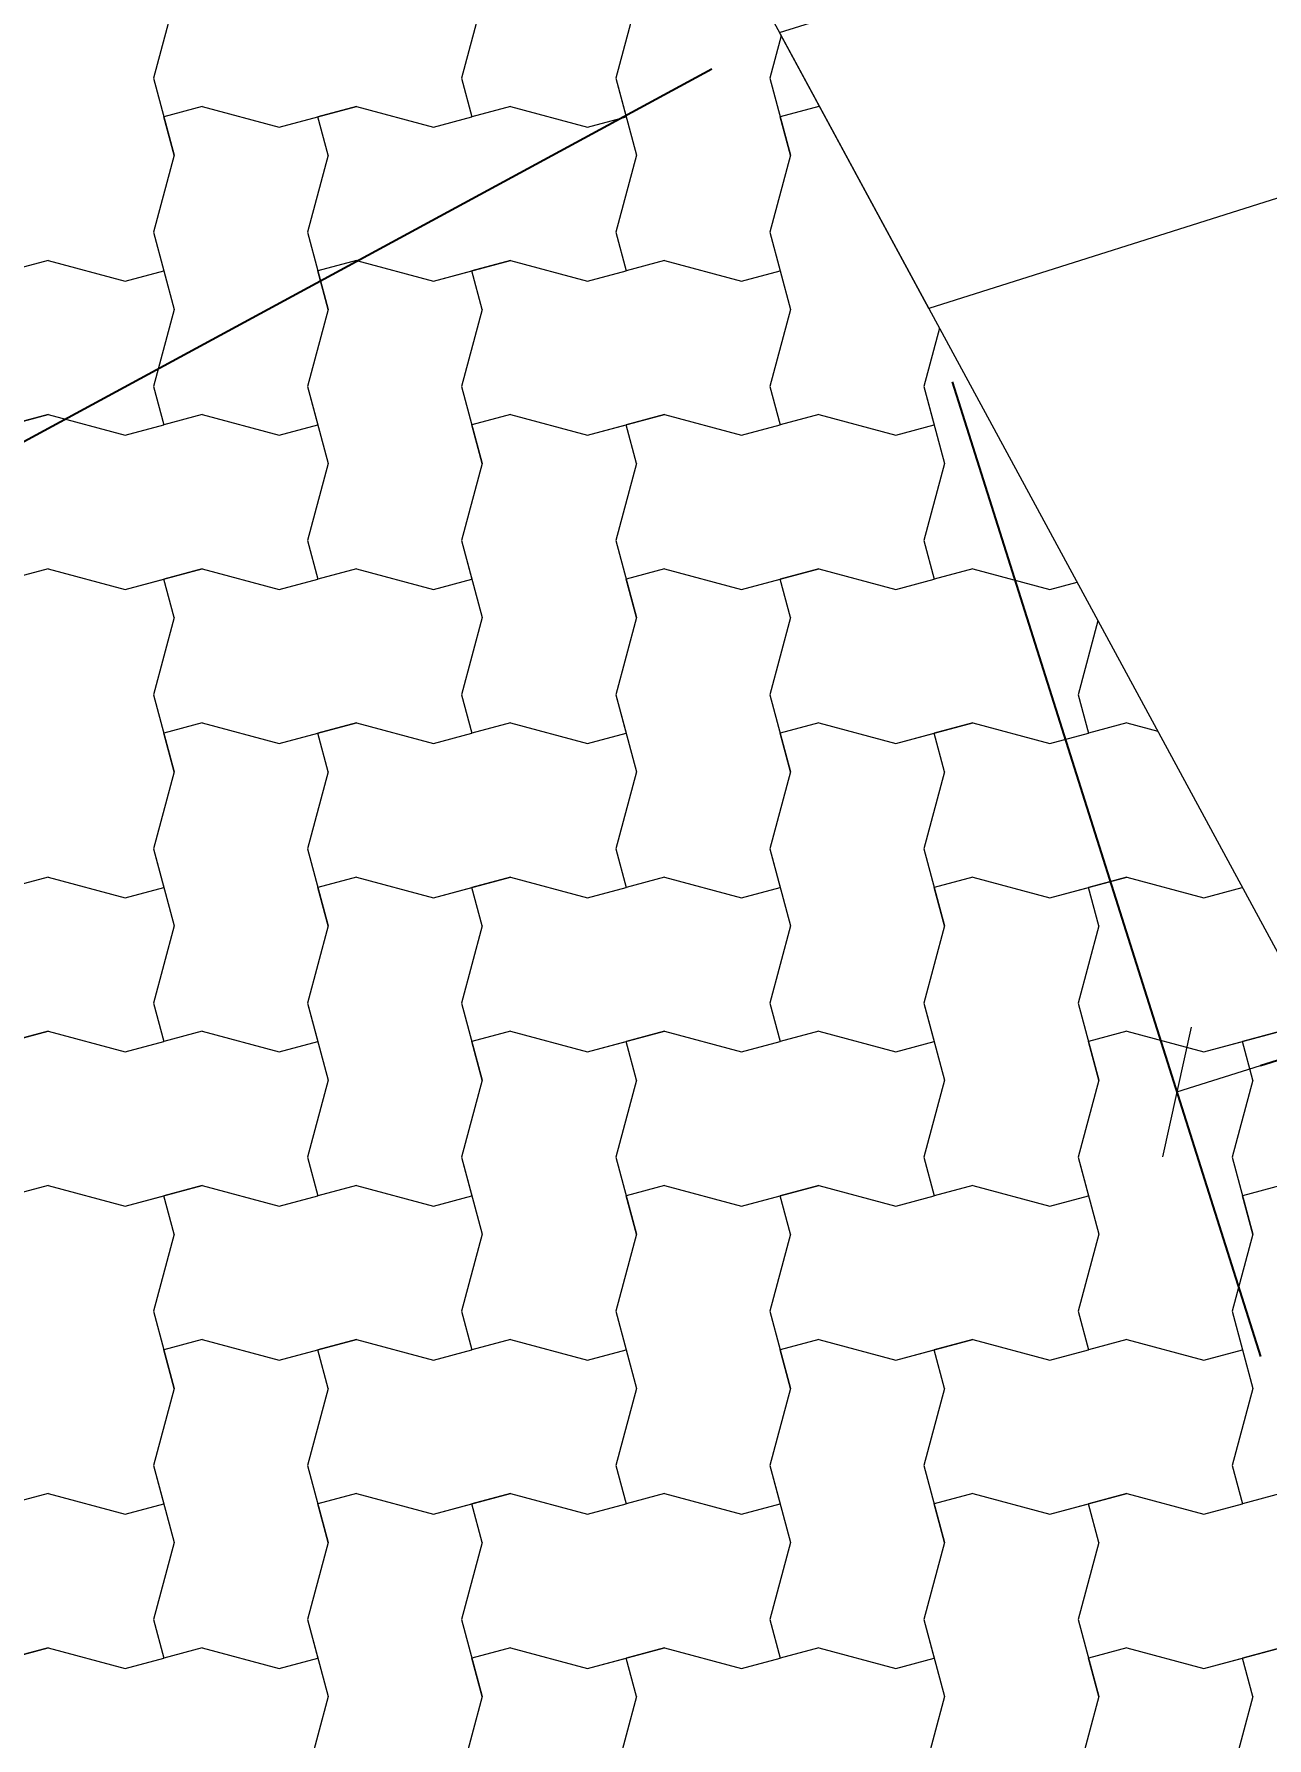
# Model space of a CAD drawing. Header units: metres. Extents: x -111189 to -108577, y -72951 to -72647.
# Drawn here: x -109753.134 to -109752.334, y -72935.699 to -72934.593 of the extents above; entities that cross this region are included whole.
import ezdxf

# ---------------------------------------------------------------- set-up
doc = ezdxf.new("R2010")
doc.units = ezdxf.units.M
doc.header["$MEASUREMENT"] = 0
doc.set_wipeout_variables(frame=1)
doc.linetypes.add('Wipeout_Contour', pattern=[1, 0, -1])
for name, color, linetype in [('00 - Cotas Implantação', 7, 'Continuous'), ('00 - Muros - Pormenores', 7, 'Continuous'), ('02 - PASSEIOS', 7, 'Continuous'), ('07 - MUROS', 7, 'Continuous')]:
    doc.layers.add(name, color=color, linetype=linetype)
doc.styles.add('ESTILO_GERADO_2', font='malgunsl.ttf')
doc.styles.add('ESTILO_GERADO_3', font='AGENCYR.TTF')
doc.dimstyles.new('ESTILO_GERADO__1', dxfattribs={"dimtxt": 0.15, "dimasz": 0.095, "dimexe": 0.18, "dimexo": 0.5, "dimgap": 0, "dimtad": 1, "dimzin": 0, "dimdsep": 46, "dimtxsty": 'ESTILO_GERADO_2', "dimblk": 'ARROWHEAD_2', "dimblk1": 'ARROWHEAD_2', "dimblk2": 'ARROWHEAD_2', "dimcen": 0.09, "dimclrd": 7, "dimclre": 7, "dimclrt": 7, "dimadec": 0, "dimazin": 0, "dimtfac": 1, "dimtdec": 4, "dimtmove": 0, "dimatfit": 3, "dimfxl": 1, "dimtolj": 1, "dimtzin": 0, "dimarcsym": 0})
doc.dimstyles.new('ESTILO_GERADO__2', dxfattribs={"dimtxt": 0.15, "dimasz": 0.057, "dimexe": 0.18, "dimexo": 0.05, "dimgap": 0, "dimtad": 1, "dimzin": 0, "dimdsep": 46, "dimtxsty": 'ESTILO_GERADO_3', "dimblk": 'ARROWHEAD_2', "dimblk1": 'ARROWHEAD_2', "dimblk2": 'ARROWHEAD_2', "dimcen": 0.09, "dimclrd": 7, "dimclre": 7, "dimclrt": 7, "dimadec": 0, "dimazin": 0, "dimtfac": 1, "dimtdec": 4, "dimtmove": 0, "dimatfit": 3, "dimfxl": 1, "dimtolj": 1, "dimtzin": 0, "dimarcsym": 0})

# ---------------------------------------------------------------- blocks, each defined once
blk = doc.blocks.new('*X25', base_point=(-110957.0649, -73026.2797))
at = {"layer": '02 - PASSEIOS', "color": 253, "linetype": 'Continuous', "lineweight": 9}
for p, q in [((-111170.6515, -72933.998), (-111170.6649, -72934.048)), ((-111170.4515, -72933.998), (-111170.4649, -72934.048)), ((-111170.3515, -72933.998), (-111170.3649, -72934.048)), ((-111170.3515, -72933.998), (-111170.3649, -72934.048)), ((-111170.2575, -72934.0205), (-111170.2649, -72934.048)), ((-111170.6649, -72934.048), (-111170.6515, -72934.098)), ((-111170.4649, -72934.048), (-111170.4582, -72934.073)), ((-111170.3649, -72934.048), (-111170.3582, -72934.073)), ((-111170.3649, -72934.048), (-111170.3515, -72934.098)), ((-111170.2649, -72934.048), (-111170.2515, -72934.098)), ((-111170.6332, -72934.0663), (-111170.6582, -72934.073)), ((-111170.6332, -72934.0663), (-111170.6582, -72934.073)), ((-111170.6515, -72934.098), (-111170.6582, -72934.073)), ((-111170.6332, -72934.0663), (-111170.5832, -72934.0797)), ((-111170.6332, -72934.0663), (-111170.5832, -72934.0797)), ((-111170.5832, -72934.0797), (-111170.5332, -72934.0663)), ((-111170.5832, -72934.0797), (-111170.5582, -72934.073)), ((-111170.5332, -72934.0663), (-111170.5582, -72934.073)), ((-111170.5515, -72934.098), (-111170.5582, -72934.073)), ((-111170.5332, -72934.0663), (-111170.4832, -72934.0797)), ((-111170.5332, -72934.0663), (-111170.4832, -72934.0797)), ((-111170.4832, -72934.0797), (-111170.4582, -72934.073)), ((-111170.4832, -72934.0797), (-111170.4582, -72934.073)), ((-111170.4332, -72934.0663), (-111170.4582, -72934.073)), ((-111170.4332, -72934.0663), (-111170.3832, -72934.0797)), ((-111170.3832, -72934.0797), (-111170.3582, -72934.073)), ((-111170.2332, -72934.0663), (-111170.2582, -72934.073)), ((-111170.2332, -72934.0663), (-111170.2582, -72934.073)), ((-111170.2515, -72934.098), (-111170.2582, -72934.073)), ((-111170.2332, -72934.0663), (-111170.2326, -72934.0665)), ((-111170.2332, -72934.0663), (-111170.2326, -72934.0665)), ((-111170.6515, -72934.098), (-111170.6649, -72934.148)), ((-111170.6515, -72934.098), (-111170.6649, -72934.148)), ((-111170.5515, -72934.098), (-111170.5649, -72934.148)), ((-111170.3515, -72934.098), (-111170.3649, -72934.148)), ((-111170.2515, -72934.098), (-111170.2649, -72934.148)), ((-111170.2515, -72934.098), (-111170.2649, -72934.148)), ((-111170.6649, -72934.148), (-111170.6582, -72934.173)), ((-111170.6649, -72934.148), (-111170.6515, -72934.198)), ((-111170.5649, -72934.148), (-111170.5515, -72934.198)), ((-111170.3649, -72934.148), (-111170.3582, -72934.173)), ((-111170.2649, -72934.148), (-111170.2582, -72934.173)), ((-111170.2649, -72934.148), (-111170.2515, -72934.198)), ((-111170.7332, -72934.1663), (-111170.7582, -72934.173)), ((-111170.7332, -72934.1663), (-111170.6832, -72934.1797)), ((-111170.6832, -72934.1797), (-111170.6582, -72934.173)), ((-111170.5332, -72934.1663), (-111170.5582, -72934.173)), ((-111170.5332, -72934.1663), (-111170.5582, -72934.173)), ((-111170.5515, -72934.198), (-111170.5582, -72934.173)), ((-111170.5332, -72934.1663), (-111170.4832, -72934.1797)), ((-111170.5332, -72934.1663), (-111170.4832, -72934.1797)), ((-111170.4832, -72934.1797), (-111170.4332, -72934.1663)), ((-111170.4832, -72934.1797), (-111170.4582, -72934.173)), ((-111170.4332, -72934.1663), (-111170.4582, -72934.173)), ((-111170.4515, -72934.198), (-111170.4582, -72934.173)), ((-111170.4332, -72934.1663), (-111170.3832, -72934.1797)), ((-111170.4332, -72934.1663), (-111170.3832, -72934.1797)), ((-111170.3832, -72934.1797), (-111170.3582, -72934.173)), ((-111170.3832, -72934.1797), (-111170.3582, -72934.173)), ((-111170.3332, -72934.1663), (-111170.3582, -72934.173)), ((-111170.3332, -72934.1663), (-111170.2832, -72934.1797)), ((-111170.2832, -72934.1797), (-111170.2582, -72934.173)), ((-111170.6515, -72934.198), (-111170.6649, -72934.248)), ((-111170.5515, -72934.198), (-111170.5649, -72934.248)), ((-111170.5515, -72934.198), (-111170.5649, -72934.248)), ((-111170.4515, -72934.198), (-111170.4649, -72934.248)), ((-111170.2515, -72934.198), (-111170.2649, -72934.248)), ((-111170.1547, -72934.2102), (-111170.1649, -72934.248)), ((-111170.1547, -72934.2102), (-111170.1649, -72934.248)), ((-111170.6649, -72934.248), (-111170.6582, -72934.273)), ((-111170.5649, -72934.248), (-111170.5582, -72934.273)), ((-111170.5649, -72934.248), (-111170.5515, -72934.298)), ((-111170.4649, -72934.248), (-111170.4515, -72934.298)), ((-111170.2649, -72934.248), (-111170.2582, -72934.273)), ((-111170.1649, -72934.248), (-111170.1582, -72934.273)), ((-111170.1649, -72934.248), (-111170.1515, -72934.298)), ((-111170.7832, -72934.2797), (-111170.7332, -72934.2663)), ((-111170.7332, -72934.2663), (-111170.7582, -72934.273)), ((-111170.7332, -72934.2663), (-111170.6832, -72934.2797)), ((-111170.7332, -72934.2663), (-111170.6832, -72934.2797)), ((-111170.6832, -72934.2797), (-111170.6582, -72934.273)), ((-111170.6832, -72934.2797), (-111170.6582, -72934.273)), ((-111170.6332, -72934.2663), (-111170.6582, -72934.273)), ((-111170.6332, -72934.2663), (-111170.5832, -72934.2797)), ((-111170.5832, -72934.2797), (-111170.5582, -72934.273)), ((-111170.4332, -72934.2663), (-111170.4582, -72934.273)), ((-111170.4332, -72934.2663), (-111170.4582, -72934.273)), ((-111170.4515, -72934.298), (-111170.4582, -72934.273)), ((-111170.4332, -72934.2663), (-111170.3832, -72934.2797)), ((-111170.4332, -72934.2663), (-111170.3832, -72934.2797)), ((-111170.3832, -72934.2797), (-111170.3332, -72934.2663)), ((-111170.3832, -72934.2797), (-111170.3582, -72934.273)), ((-111170.3332, -72934.2663), (-111170.3582, -72934.273)), ((-111170.3515, -72934.298), (-111170.3582, -72934.273)), ((-111170.3332, -72934.2663), (-111170.2832, -72934.2797)), ((-111170.3332, -72934.2663), (-111170.2832, -72934.2797)), ((-111170.2832, -72934.2797), (-111170.2582, -72934.273)), ((-111170.2832, -72934.2797), (-111170.2582, -72934.273)), ((-111170.2332, -72934.2663), (-111170.2582, -72934.273)), ((-111170.2332, -72934.2663), (-111170.1832, -72934.2797)), ((-111170.1832, -72934.2797), (-111170.1582, -72934.273)), ((-111170.5515, -72934.298), (-111170.5649, -72934.348)), ((-111170.4515, -72934.298), (-111170.4649, -72934.348)), ((-111170.4515, -72934.298), (-111170.4649, -72934.348)), ((-111170.3515, -72934.298), (-111170.3649, -72934.348)), ((-111170.1515, -72934.298), (-111170.1649, -72934.348)), ((-111170.5649, -72934.348), (-111170.5582, -72934.373)), ((-111170.4649, -72934.348), (-111170.4582, -72934.373)), ((-111170.4649, -72934.348), (-111170.4515, -72934.398)), ((-111170.3649, -72934.348), (-111170.3515, -72934.398)), ((-111170.1649, -72934.348), (-111170.1582, -72934.373)), ((-111170.7332, -72934.3663), (-111170.7582, -72934.373)), ((-111170.7332, -72934.3663), (-111170.7582, -72934.373)), ((-111170.7332, -72934.3663), (-111170.6832, -72934.3797)), ((-111170.7332, -72934.3663), (-111170.6832, -72934.3797)), ((-111170.6832, -72934.3797), (-111170.6332, -72934.3663)), ((-111170.6332, -72934.3663), (-111170.6582, -72934.373)), ((-111170.6332, -72934.3663), (-111170.5832, -72934.3797)), ((-111170.6332, -72934.3663), (-111170.5832, -72934.3797)), ((-111170.5332, -72934.3663), (-111170.5582, -72934.373)), ((-111170.5332, -72934.3663), (-111170.4832, -72934.3797)), ((-111170.3332, -72934.3663), (-111170.3582, -72934.373)), ((-111170.3332, -72934.3663), (-111170.3582, -72934.373)), ((-111170.3332, -72934.3663), (-111170.2832, -72934.3797)), ((-111170.3332, -72934.3663), (-111170.2832, -72934.3797)), ((-111170.2832, -72934.3797), (-111170.2332, -72934.3663)), ((-111170.2332, -72934.3663), (-111170.2582, -72934.373)), ((-111170.2332, -72934.3663), (-111170.1832, -72934.3797)), ((-111170.2332, -72934.3663), (-111170.1832, -72934.3797)), ((-111170.1332, -72934.3663), (-111170.1582, -72934.373)), ((-111170.1332, -72934.3663), (-111170.0832, -72934.3797)), ((-111170.6832, -72934.3797), (-111170.6582, -72934.373)), ((-111170.6515, -72934.398), (-111170.6582, -72934.373)), ((-111170.5832, -72934.3797), (-111170.5582, -72934.373)), ((-111170.5832, -72934.3797), (-111170.5582, -72934.373)), ((-111170.4832, -72934.3797), (-111170.4582, -72934.373)), ((-111170.3515, -72934.398), (-111170.3582, -72934.373)), ((-111170.2832, -72934.3797), (-111170.2582, -72934.373)), ((-111170.2515, -72934.398), (-111170.2582, -72934.373)), ((-111170.1832, -72934.3797), (-111170.1582, -72934.373)), ((-111170.1832, -72934.3797), (-111170.1582, -72934.373)), ((-111170.0832, -72934.3797), (-111170.0655, -72934.375)), ((-111170.6515, -72934.398), (-111170.6649, -72934.448)), ((-111170.4515, -72934.398), (-111170.4649, -72934.448)), ((-111170.3515, -72934.398), (-111170.3649, -72934.448)), ((-111170.3515, -72934.398), (-111170.3649, -72934.448)), ((-111170.2515, -72934.398), (-111170.2649, -72934.448)), ((-111170.052, -72934.4), (-111170.0649, -72934.448)), ((-111170.6649, -72934.448), (-111170.6515, -72934.498)), ((-111170.4649, -72934.448), (-111170.4582, -72934.473)), ((-111170.3649, -72934.448), (-111170.3582, -72934.473)), ((-111170.3649, -72934.448), (-111170.3515, -72934.498)), ((-111170.2649, -72934.448), (-111170.2515, -72934.498)), ((-111170.0649, -72934.448), (-111170.0582, -72934.473)), ((-111170.6332, -72934.4663), (-111170.6582, -72934.473)), ((-111170.6332, -72934.4663), (-111170.6582, -72934.473)), ((-111170.6332, -72934.4663), (-111170.5832, -72934.4797)), ((-111170.6332, -72934.4663), (-111170.5832, -72934.4797)), ((-111170.5832, -72934.4797), (-111170.5332, -72934.4663)), ((-111170.5332, -72934.4663), (-111170.5582, -72934.473)), ((-111170.5332, -72934.4663), (-111170.4832, -72934.4797)), ((-111170.5332, -72934.4663), (-111170.4832, -72934.4797)), ((-111170.4332, -72934.4663), (-111170.4582, -72934.473)), ((-111170.4332, -72934.4663), (-111170.3832, -72934.4797)), ((-111170.2332, -72934.4663), (-111170.2582, -72934.473)), ((-111170.2332, -72934.4663), (-111170.2582, -72934.473)), ((-111170.2332, -72934.4663), (-111170.1832, -72934.4797)), ((-111170.2332, -72934.4663), (-111170.1832, -72934.4797)), ((-111170.1832, -72934.4797), (-111170.1332, -72934.4663)), ((-111170.1332, -72934.4663), (-111170.1582, -72934.473)), ((-111170.1332, -72934.4663), (-111170.0832, -72934.4797)), ((-111170.1332, -72934.4663), (-111170.0832, -72934.4797)), ((-111170.0332, -72934.4663), (-111170.0582, -72934.473)), ((-111170.0332, -72934.4663), (-111170.0132, -72934.4717)), ((-111170.6515, -72934.498), (-111170.6582, -72934.473)), ((-111170.5832, -72934.4797), (-111170.5582, -72934.473)), ((-111170.5515, -72934.498), (-111170.5582, -72934.473)), ((-111170.4832, -72934.4797), (-111170.4582, -72934.473)), ((-111170.4832, -72934.4797), (-111170.4582, -72934.473)), ((-111170.3832, -72934.4797), (-111170.3582, -72934.473)), ((-111170.2515, -72934.498), (-111170.2582, -72934.473)), ((-111170.1832, -72934.4797), (-111170.1582, -72934.473)), ((-111170.1515, -72934.498), (-111170.1582, -72934.473)), ((-111170.0832, -72934.4797), (-111170.0582, -72934.473)), ((-111170.0832, -72934.4797), (-111170.0582, -72934.473)), ((-111170.6515, -72934.498), (-111170.6649, -72934.548)), ((-111170.6515, -72934.498), (-111170.6649, -72934.548)), ((-111170.5515, -72934.498), (-111170.5649, -72934.548)), ((-111170.3515, -72934.498), (-111170.3649, -72934.548)), ((-111170.2515, -72934.498), (-111170.2649, -72934.548)), ((-111170.2515, -72934.498), (-111170.2649, -72934.548)), ((-111170.1515, -72934.498), (-111170.1649, -72934.548)), ((-111170.6649, -72934.548), (-111170.6582, -72934.573)), ((-111170.6649, -72934.548), (-111170.6515, -72934.598)), ((-111170.5649, -72934.548), (-111170.5515, -72934.598)), ((-111170.3649, -72934.548), (-111170.3582, -72934.573)), ((-111170.2649, -72934.548), (-111170.2582, -72934.573)), ((-111170.2649, -72934.548), (-111170.2515, -72934.598)), ((-111170.1649, -72934.548), (-111170.1515, -72934.598)), ((-111170.7332, -72934.5663), (-111170.7582, -72934.573)), ((-111170.7332, -72934.5663), (-111170.6832, -72934.5797)), ((-111170.5332, -72934.5663), (-111170.5582, -72934.573)), ((-111170.5332, -72934.5663), (-111170.5582, -72934.573)), ((-111170.5332, -72934.5663), (-111170.4832, -72934.5797)), ((-111170.5332, -72934.5663), (-111170.4832, -72934.5797)), ((-111170.4832, -72934.5797), (-111170.4332, -72934.5663)), ((-111170.4332, -72934.5663), (-111170.4582, -72934.573)), ((-111170.4332, -72934.5663), (-111170.3832, -72934.5797)), ((-111170.4332, -72934.5663), (-111170.3832, -72934.5797)), ((-111170.3332, -72934.5663), (-111170.3582, -72934.573)), ((-111170.3332, -72934.5663), (-111170.2832, -72934.5797)), ((-111170.1332, -72934.5663), (-111170.1582, -72934.573)), ((-111170.1332, -72934.5663), (-111170.1582, -72934.573)), ((-111170.1332, -72934.5663), (-111170.0832, -72934.5797)), ((-111170.1332, -72934.5663), (-111170.0832, -72934.5797)), ((-111170.0832, -72934.5797), (-111170.0332, -72934.5663)), ((-111170.0332, -72934.5663), (-111170.0582, -72934.573)), ((-111170.0332, -72934.5663), (-111169.9832, -72934.5797)), ((-111170.0332, -72934.5663), (-111169.9832, -72934.5797)), ((-111170.6832, -72934.5797), (-111170.6582, -72934.573)), ((-111170.5515, -72934.598), (-111170.5582, -72934.573)), ((-111170.4832, -72934.5797), (-111170.4582, -72934.573)), ((-111170.4515, -72934.598), (-111170.4582, -72934.573)), ((-111170.3832, -72934.5797), (-111170.3582, -72934.573)), ((-111170.3832, -72934.5797), (-111170.3582, -72934.573)), ((-111170.2832, -72934.5797), (-111170.2582, -72934.573)), ((-111170.1515, -72934.598), (-111170.1582, -72934.573)), ((-111170.0832, -72934.5797), (-111170.0582, -72934.573)), ((-111170.0515, -72934.598), (-111170.0582, -72934.573)), ((-111169.9832, -72934.5797), (-111169.9583, -72934.5731)), ((-111169.9832, -72934.5797), (-111169.9583, -72934.5731)), ((-111170.6515, -72934.598), (-111170.6649, -72934.648)), ((-111170.5515, -72934.598), (-111170.5649, -72934.648)), ((-111170.5515, -72934.598), (-111170.5649, -72934.648)), ((-111170.4515, -72934.598), (-111170.4649, -72934.648)), ((-111170.2515, -72934.598), (-111170.2649, -72934.648)), ((-111170.1515, -72934.598), (-111170.1649, -72934.648)), ((-111170.1515, -72934.598), (-111170.1649, -72934.648)), ((-111170.0515, -72934.598), (-111170.0649, -72934.648)), ((-111170.6649, -72934.648), (-111170.6582, -72934.673)), ((-111170.5649, -72934.648), (-111170.5582, -72934.673)), ((-111170.5649, -72934.648), (-111170.5515, -72934.698)), ((-111170.4649, -72934.648), (-111170.4515, -72934.698)), ((-111170.2649, -72934.648), (-111170.2582, -72934.673)), ((-111170.1649, -72934.648), (-111170.1582, -72934.673)), ((-111170.1649, -72934.648), (-111170.1515, -72934.698)), ((-111170.0649, -72934.648), (-111170.0515, -72934.698)), ((-111170.7832, -72934.6797), (-111170.7332, -72934.6663)), ((-111170.7332, -72934.6663), (-111170.7582, -72934.673)), ((-111170.7332, -72934.6663), (-111170.6832, -72934.6797)), ((-111170.7332, -72934.6663), (-111170.6832, -72934.6797)), ((-111170.6332, -72934.6663), (-111170.6582, -72934.673)), ((-111170.6332, -72934.6663), (-111170.5832, -72934.6797)), ((-111170.4332, -72934.6663), (-111170.4582, -72934.673)), ((-111170.4332, -72934.6663), (-111170.4582, -72934.673)), ((-111170.4332, -72934.6663), (-111170.3832, -72934.6797)), ((-111170.4332, -72934.6663), (-111170.3832, -72934.6797)), ((-111170.3832, -72934.6797), (-111170.3332, -72934.6663)), ((-111170.3332, -72934.6663), (-111170.3582, -72934.673)), ((-111170.3332, -72934.6663), (-111170.2832, -72934.6797)), ((-111170.3332, -72934.6663), (-111170.2832, -72934.6797)), ((-111170.2332, -72934.6663), (-111170.2582, -72934.673)), ((-111170.2332, -72934.6663), (-111170.1832, -72934.6797)), ((-111170.0332, -72934.6663), (-111170.0582, -72934.673)), ((-111170.0332, -72934.6663), (-111170.0582, -72934.673)), ((-111170.0332, -72934.6663), (-111169.9832, -72934.6797)), ((-111170.0332, -72934.6663), (-111169.9832, -72934.6797)), ((-111169.9832, -72934.6797), (-111169.9332, -72934.6663)), ((-111169.9332, -72934.6663), (-111169.9582, -72934.673)), ((-111170.6832, -72934.6797), (-111170.6582, -72934.673)), ((-111170.6832, -72934.6797), (-111170.6582, -72934.673)), ((-111170.5832, -72934.6797), (-111170.5582, -72934.673)), ((-111170.4515, -72934.698), (-111170.4582, -72934.673)), ((-111170.3832, -72934.6797), (-111170.3582, -72934.673)), ((-111170.3515, -72934.698), (-111170.3582, -72934.673)), ((-111170.2832, -72934.6797), (-111170.2582, -72934.673)), ((-111170.2832, -72934.6797), (-111170.2582, -72934.673)), ((-111170.1832, -72934.6797), (-111170.1582, -72934.673)), ((-111170.0515, -72934.698), (-111170.0582, -72934.673)), ((-111169.9832, -72934.6797), (-111169.9582, -72934.673)), ((-111169.9515, -72934.698), (-111169.9582, -72934.673)), ((-111170.5515, -72934.698), (-111170.5649, -72934.748)), ((-111170.4515, -72934.698), (-111170.4649, -72934.748)), ((-111170.4515, -72934.698), (-111170.4649, -72934.748)), ((-111170.3515, -72934.698), (-111170.3649, -72934.748)), ((-111170.1515, -72934.698), (-111170.1649, -72934.748)), ((-111170.0515, -72934.698), (-111170.0649, -72934.748)), ((-111170.0515, -72934.698), (-111170.0649, -72934.748)), ((-111169.9515, -72934.698), (-111169.9649, -72934.748)), ((-111170.5649, -72934.748), (-111170.5582, -72934.773)), ((-111170.4649, -72934.748), (-111170.4582, -72934.773)), ((-111170.4649, -72934.748), (-111170.4515, -72934.798)), ((-111170.3649, -72934.748), (-111170.3515, -72934.798)), ((-111170.1649, -72934.748), (-111170.1582, -72934.773)), ((-111170.0649, -72934.748), (-111170.0582, -72934.773)), ((-111170.0649, -72934.748), (-111170.0515, -72934.798)), ((-111169.9649, -72934.748), (-111169.9515, -72934.798)), ((-111170.7332, -72934.7663), (-111170.7582, -72934.773)), ((-111170.7332, -72934.7663), (-111170.7582, -72934.773)), ((-111170.7332, -72934.7663), (-111170.6832, -72934.7797)), ((-111170.7332, -72934.7663), (-111170.6832, -72934.7797)), ((-111170.6832, -72934.7797), (-111170.6332, -72934.7663)), ((-111170.6332, -72934.7663), (-111170.6582, -72934.773)), ((-111170.6332, -72934.7663), (-111170.5832, -72934.7797)), ((-111170.6332, -72934.7663), (-111170.5832, -72934.7797)), ((-111170.5332, -72934.7663), (-111170.5582, -72934.773)), ((-111170.5332, -72934.7663), (-111170.4832, -72934.7797)), ((-111170.3332, -72934.7663), (-111170.3582, -72934.773)), ((-111170.3332, -72934.7663), (-111170.3582, -72934.773)), ((-111170.3332, -72934.7663), (-111170.2832, -72934.7797)), ((-111170.3332, -72934.7663), (-111170.2832, -72934.7797)), ((-111170.2832, -72934.7797), (-111170.2332, -72934.7663)), ((-111170.2332, -72934.7663), (-111170.2582, -72934.773)), ((-111170.2332, -72934.7663), (-111170.1832, -72934.7797)), ((-111170.2332, -72934.7663), (-111170.1832, -72934.7797)), ((-111170.1332, -72934.7663), (-111170.1582, -72934.773)), ((-111170.1332, -72934.7663), (-111170.0832, -72934.7797)), ((-111169.9332, -72934.7663), (-111169.9582, -72934.773)), ((-111169.9332, -72934.7663), (-111169.9582, -72934.773)), ((-111170.6832, -72934.7797), (-111170.6582, -72934.773)), ((-111170.6515, -72934.798), (-111170.6582, -72934.773)), ((-111170.5832, -72934.7797), (-111170.5582, -72934.773)), ((-111170.5832, -72934.7797), (-111170.5582, -72934.773)), ((-111170.4832, -72934.7797), (-111170.4582, -72934.773)), ((-111170.3515, -72934.798), (-111170.3582, -72934.773)), ((-111170.2832, -72934.7797), (-111170.2582, -72934.773)), ((-111170.2515, -72934.798), (-111170.2582, -72934.773)), ((-111170.1832, -72934.7797), (-111170.1582, -72934.773)), ((-111170.1832, -72934.7797), (-111170.1582, -72934.773)), ((-111170.0832, -72934.7797), (-111170.0582, -72934.773)), ((-111169.9515, -72934.798), (-111169.9582, -72934.773)), ((-111170.6515, -72934.798), (-111170.6649, -72934.848)), ((-111170.4515, -72934.798), (-111170.4649, -72934.848)), ((-111170.3515, -72934.798), (-111170.3649, -72934.848)), ((-111170.3515, -72934.798), (-111170.3649, -72934.848)), ((-111170.2515, -72934.798), (-111170.2649, -72934.848)), ((-111170.0515, -72934.798), (-111170.0649, -72934.848)), ((-111169.9515, -72934.798), (-111169.9649, -72934.848)), ((-111169.9515, -72934.798), (-111169.9649, -72934.848)), ((-111170.6649, -72934.848), (-111170.6515, -72934.898)), ((-111170.4649, -72934.848), (-111170.4582, -72934.873)), ((-111170.3649, -72934.848), (-111170.3582, -72934.873)), ((-111170.3649, -72934.848), (-111170.3515, -72934.898)), ((-111170.2649, -72934.848), (-111170.2515, -72934.898)), ((-111170.0649, -72934.848), (-111170.0582, -72934.873)), ((-111169.9649, -72934.848), (-111169.9582, -72934.873)), ((-111169.9649, -72934.848), (-111169.9515, -72934.898)), ((-111170.6332, -72934.8663), (-111170.6582, -72934.873)), ((-111170.6332, -72934.8663), (-111170.6582, -72934.873)), ((-111170.6332, -72934.8663), (-111170.5832, -72934.8797)), ((-111170.6332, -72934.8663), (-111170.5832, -72934.8797)), ((-111170.5832, -72934.8797), (-111170.5332, -72934.8663)), ((-111170.5332, -72934.8663), (-111170.5582, -72934.873)), ((-111170.5332, -72934.8663), (-111170.4832, -72934.8797)), ((-111170.5332, -72934.8663), (-111170.4832, -72934.8797)), ((-111170.4332, -72934.8663), (-111170.4582, -72934.873)), ((-111170.4332, -72934.8663), (-111170.3832, -72934.8797)), ((-111170.2332, -72934.8663), (-111170.2582, -72934.873)), ((-111170.2332, -72934.8663), (-111170.2582, -72934.873)), ((-111170.2332, -72934.8663), (-111170.1832, -72934.8797)), ((-111170.2332, -72934.8663), (-111170.1832, -72934.8797)), ((-111170.1832, -72934.8797), (-111170.1332, -72934.8663)), ((-111170.1332, -72934.8663), (-111170.1582, -72934.873)), ((-111170.1332, -72934.8663), (-111170.0832, -72934.8797)), ((-111170.1332, -72934.8663), (-111170.0832, -72934.8797)), ((-111170.0332, -72934.8663), (-111170.0582, -72934.873)), ((-111170.0332, -72934.8663), (-111169.9832, -72934.8797)), ((-111170.6515, -72934.898), (-111170.6582, -72934.873)), ((-111170.5832, -72934.8797), (-111170.5582, -72934.873)), ((-111170.5515, -72934.898), (-111170.5582, -72934.873)), ((-111170.4832, -72934.8797), (-111170.4582, -72934.873)), ((-111170.4832, -72934.8797), (-111170.4582, -72934.873)), ((-111170.3832, -72934.8797), (-111170.3582, -72934.873)), ((-111170.2515, -72934.898), (-111170.2582, -72934.873)), ((-111170.1832, -72934.8797), (-111170.1582, -72934.873)), ((-111170.1515, -72934.898), (-111170.1582, -72934.873)), ((-111170.0832, -72934.8797), (-111170.0582, -72934.873)), ((-111170.0832, -72934.8797), (-111170.0582, -72934.873)), ((-111169.9832, -72934.8797), (-111169.9582, -72934.873)), ((-111170.6515, -72934.898), (-111170.6649, -72934.948)), ((-111170.6515, -72934.898), (-111170.6649, -72934.948)), ((-111170.5515, -72934.898), (-111170.5649, -72934.948)), ((-111170.3515, -72934.898), (-111170.3649, -72934.948)), ((-111170.2515, -72934.898), (-111170.2649, -72934.948)), ((-111170.2515, -72934.898), (-111170.2649, -72934.948)), ((-111170.1515, -72934.898), (-111170.1649, -72934.948)), ((-111169.9515, -72934.898), (-111169.9649, -72934.948)), ((-111170.6649, -72934.948), (-111170.6582, -72934.973)), ((-111170.6649, -72934.948), (-111170.6515, -72934.998)), ((-111170.5649, -72934.948), (-111170.5515, -72934.998)), ((-111170.3649, -72934.948), (-111170.3582, -72934.973)), ((-111170.2649, -72934.948), (-111170.2582, -72934.973)), ((-111170.2649, -72934.948), (-111170.2515, -72934.998)), ((-111170.1649, -72934.948), (-111170.1515, -72934.998)), ((-111169.9649, -72934.948), (-111169.9582, -72934.973)), ((-111170.7332, -72934.9663), (-111170.7582, -72934.973)), ((-111170.7332, -72934.9663), (-111170.6832, -72934.9797)), ((-111170.5332, -72934.9663), (-111170.5582, -72934.973)), ((-111170.5332, -72934.9663), (-111170.5582, -72934.973)), ((-111170.5332, -72934.9663), (-111170.4832, -72934.9797)), ((-111170.5332, -72934.9663), (-111170.4832, -72934.9797)), ((-111170.4832, -72934.9797), (-111170.4332, -72934.9663)), ((-111170.4332, -72934.9663), (-111170.4582, -72934.973)), ((-111170.4332, -72934.9663), (-111170.3832, -72934.9797)), ((-111170.4332, -72934.9663), (-111170.3832, -72934.9797)), ((-111170.3332, -72934.9663), (-111170.3582, -72934.973)), ((-111170.3332, -72934.9663), (-111170.2832, -72934.9797)), ((-111170.1332, -72934.9663), (-111170.1582, -72934.973)), ((-111170.1332, -72934.9663), (-111170.1582, -72934.973)), ((-111170.1332, -72934.9663), (-111170.0832, -72934.9797)), ((-111170.1332, -72934.9663), (-111170.0832, -72934.9797)), ((-111170.0832, -72934.9797), (-111170.0332, -72934.9663)), ((-111170.0332, -72934.9663), (-111170.0582, -72934.973)), ((-111170.0332, -72934.9663), (-111169.9832, -72934.9797)), ((-111170.0332, -72934.9663), (-111169.9832, -72934.9797)), ((-111169.9332, -72934.9663), (-111169.9582, -72934.973)), ((-111170.6832, -72934.9797), (-111170.6582, -72934.973)), ((-111170.5515, -72934.998), (-111170.5582, -72934.973)), ((-111170.4832, -72934.9797), (-111170.4582, -72934.973)), ((-111170.4515, -72934.998), (-111170.4582, -72934.973)), ((-111170.3832, -72934.9797), (-111170.3582, -72934.973)), ((-111170.3832, -72934.9797), (-111170.3582, -72934.973)), ((-111170.2832, -72934.9797), (-111170.2582, -72934.973)), ((-111170.1515, -72934.998), (-111170.1582, -72934.973)), ((-111170.0832, -72934.9797), (-111170.0582, -72934.973)), ((-111170.0515, -72934.998), (-111170.0582, -72934.973)), ((-111169.9832, -72934.9797), (-111169.9582, -72934.973)), ((-111169.9832, -72934.9797), (-111169.9582, -72934.973)), ((-111170.6515, -72934.998), (-111170.6649, -72935.048)), ((-111170.5515, -72934.998), (-111170.5649, -72935.048)), ((-111170.5515, -72934.998), (-111170.5649, -72935.048)), ((-111170.4515, -72934.998), (-111170.4649, -72935.048)), ((-111170.2515, -72934.998), (-111170.2649, -72935.048)), ((-111170.1515, -72934.998), (-111170.1649, -72935.048)), ((-111170.1515, -72934.998), (-111170.1649, -72935.048)), ((-111170.0515, -72934.998), (-111170.0649, -72935.048)), ((-111170.6649, -72935.048), (-111170.6582, -72935.073)), ((-111170.5649, -72935.048), (-111170.5582, -72935.073)), ((-111170.5649, -72935.048), (-111170.5515, -72935.098)), ((-111170.4649, -72935.048), (-111170.4515, -72935.098)), ((-111170.2649, -72935.048), (-111170.2582, -72935.073)), ((-111170.1649, -72935.048), (-111170.1582, -72935.073)), ((-111170.1649, -72935.048), (-111170.1515, -72935.098)), ((-111170.0649, -72935.048), (-111170.0515, -72935.098)), ((-111170.7832, -72935.0797), (-111170.7332, -72935.0663)), ((-111170.7332, -72935.0663), (-111170.7582, -72935.073)), ((-111170.7332, -72935.0663), (-111170.6832, -72935.0797)), ((-111170.7332, -72935.0663), (-111170.6832, -72935.0797)), ((-111170.6332, -72935.0663), (-111170.6582, -72935.073)), ((-111170.6332, -72935.0663), (-111170.5832, -72935.0797)), ((-111170.4332, -72935.0663), (-111170.4582, -72935.073)), ((-111170.4332, -72935.0663), (-111170.4582, -72935.073)), ((-111170.4332, -72935.0663), (-111170.3832, -72935.0797)), ((-111170.4332, -72935.0663), (-111170.3832, -72935.0797)), ((-111170.3832, -72935.0797), (-111170.3332, -72935.0663)), ((-111170.3332, -72935.0663), (-111170.3582, -72935.073)), ((-111170.3332, -72935.0663), (-111170.2832, -72935.0797)), ((-111170.3332, -72935.0663), (-111170.2832, -72935.0797)), ((-111170.2332, -72935.0663), (-111170.2582, -72935.073)), ((-111170.2332, -72935.0663), (-111170.1832, -72935.0797)), ((-111170.0332, -72935.0663), (-111170.0582, -72935.073)), ((-111170.0332, -72935.0663), (-111170.0582, -72935.073)), ((-111170.0332, -72935.0663), (-111169.9832, -72935.0797)), ((-111170.0332, -72935.0663), (-111169.9832, -72935.0797)), ((-111169.9832, -72935.0797), (-111169.9332, -72935.0663)), ((-111169.9332, -72935.0663), (-111169.9582, -72935.073)), ((-111170.6832, -72935.0797), (-111170.6582, -72935.073)), ((-111170.6832, -72935.0797), (-111170.6582, -72935.073)), ((-111170.5832, -72935.0797), (-111170.5582, -72935.073)), ((-111170.4515, -72935.098), (-111170.4582, -72935.073)), ((-111170.3832, -72935.0797), (-111170.3582, -72935.073)), ((-111170.3515, -72935.098), (-111170.3582, -72935.073)), ((-111170.2832, -72935.0797), (-111170.2582, -72935.073)), ((-111170.2832, -72935.0797), (-111170.2582, -72935.073)), ((-111170.1832, -72935.0797), (-111170.1582, -72935.073)), ((-111170.0515, -72935.098), (-111170.0582, -72935.073)), ((-111169.9832, -72935.0797), (-111169.9582, -72935.073)), ((-111169.9515, -72935.098), (-111169.9582, -72935.073)), ((-111170.5515, -72935.098), (-111170.5649, -72935.148)), ((-111170.4515, -72935.098), (-111170.4649, -72935.148)), ((-111170.4515, -72935.098), (-111170.4649, -72935.148)), ((-111170.3515, -72935.098), (-111170.3649, -72935.148)), ((-111170.1515, -72935.098), (-111170.1649, -72935.148)), ((-111170.0515, -72935.098), (-111170.0649, -72935.148)), ((-111170.0515, -72935.098), (-111170.0649, -72935.148)), ((-111169.9515, -72935.098), (-111169.9649, -72935.148))]:
    blk.add_line(p, q, dxfattribs=at)
blk = doc.blocks.new('Malha_8_1', base_point=(-111182.45, -72914.5203))
at = {"color": 254, "linetype": 'Wipeout_Contour', "lineweight": 0, "ltscale": 1861428.278801215}
blk.add_wipeout([(-111182.45, -72914.5203), (-111181.1398, -72916.9324), (-111179.283, -72920.3506), (-111178.6992, -72921.4255), (-111173.1932, -72931.5618), (-111171.3979, -72934.867), (-111163.9365, -72948.6033), (-111162.5896, -72948.18), (-111170.1617, -72934.1975), (-111171.9536, -72930.8885), (-111177.4458, -72920.7467), (-111178.0283, -72919.6711), (-111179.8807, -72916.2505), (-111181.0503, -72914.0907)], dxfattribs=at).dxf.layer = '02 - PASSEIOS'
at = {"layer": '02 - PASSEIOS', "color": 7, "linetype": 'Continuous', "lineweight": 13, "flags": 128}
blk.add_lwpolyline([(-111182.45, -72914.5203), (-111181.0503, -72914.0907), (-111179.8807, -72916.2505), (-111178.0283, -72919.6711), (-111177.4458, -72920.7467), (-111171.9536, -72930.8885), (-111170.1617, -72934.1975), (-111162.5896, -72948.18), (-111163.9365, -72948.6033), (-111171.3979, -72934.867), (-111173.1932, -72931.5618), (-111178.6992, -72921.4255), (-111179.283, -72920.3506), (-111181.1398, -72916.9324)], close=True, dxfattribs=at)
at = {"layer": '02 - PASSEIOS', "color": 7, "lineweight": 13}
blk.add_blockref('*X25', (-110957.0649, -73026.2797), dxfattribs=at)
blk = doc.blocks.new('ARROWHEAD_2')
at = {"color": 0, "linetype": 'Continuous', "lineweight": 0}
for p, q in [((-0.378, -0.655), (0.378, 0.655)), ((0, 0), (-1, 0))]:
    blk.add_line(p, q, dxfattribs=at)
blk = doc.blocks.new('*D3301')
at = {"layer": '00 - Muros - Pormenores', "color": 7, "linetype": 'Continuous', "lineweight": -2, "transparency": 16777216}
for p, q in [((-109759.8722, -72921.3609), (-109760.5497, -72921.7278)), ((-109760.3643, -72921.6922), (-109756.8263, -72928.2254)), ((-109753.2404, -72934.847), (-109756.6852, -72928.4859)), ((-109752.694, -72934.616), (-109753.3715, -72934.9829))]:
    blk.add_line(p, q, dxfattribs=at)
at = {"layer": 'Defpoints', "color": 0, "linetype": 'Continuous', "transparency": 16777216}
for p in [(-109759.8283, -72921.3371), (-109752.65, -72934.5922), (-109753.2133, -72934.8972)]:
    blk.add_point(p, dxfattribs=at)
at = {"layer": '00 - Muros - Pormenores', "color": 7, "linetype": 'Continuous', "lineweight": -2, "transparency": 16777216, "xscale": 0.05700000000000001, "yscale": 0.05700000000000001, "zscale": 0.05700000000000001}
for p, rotation in [((-109760.3914, -72921.6421), 118.4372769105561), ((-109753.2133, -72934.8972), 298.4372769105561)]:
    blk.add_blockref('ARROWHEAD_2', p, dxfattribs=dict(at, rotation=rotation))
at = {"layer": '00 - Muros - Pormenores', "color": 7, "linetype": 'Continuous', "lineweight": 5, "transparency": 16777216, "insert": (-109756.7558, -72928.3556), "char_height": 0.15, "attachment_point": 5, "rotation": 298.4373, "style": 'ESTILO_GERADO_3'}
blk.add_mtext('\\A1;15.07', dxfattribs=at)
blk = doc.blocks.new('*D3302')
at = {"layer": '00 - Muros - Pormenores', "color": 7, "linetype": 'Continuous', "lineweight": -2, "transparency": 16777216}
for p, q in [((-109738.4498, -72930.344), (-109738.2447, -72930.9923)), ((-109738.3533, -72930.8379), (-109745.3069, -72933.0379)), ((-109752.3379, -72935.2623), (-109745.5766, -72933.1232)), ((-109752.538, -72934.8189), (-109752.338, -72935.4511))]:
    blk.add_line(p, q, dxfattribs=at)
at = {"layer": 'Defpoints', "color": 0, "linetype": 'Continuous', "transparency": 16777216}
for p in [(-109738.4649, -72930.2963), (-109752.5531, -72934.7712), (-109752.3922, -72935.2795)]:
    blk.add_point(p, dxfattribs=at)
at = {"layer": '00 - Muros - Pormenores', "color": 7, "linetype": 'Continuous', "lineweight": -2, "transparency": 16777216, "xscale": 0.05700000000000001, "yscale": 0.05700000000000001, "zscale": 0.05700000000000001}
for p, rotation in [((-109738.299, -72930.8207), 17.55633728557929), ((-109752.3922, -72935.2795), 197.5563372855793)]:
    blk.add_blockref('ARROWHEAD_2', p, dxfattribs=dict(at, rotation=rotation))
at = {"layer": '00 - Muros - Pormenores', "color": 7, "linetype": 'Continuous', "lineweight": 5, "transparency": 16777216, "insert": (-109745.4418, -72933.0805), "char_height": 0.15, "attachment_point": 5, "rotation": 197.5563, "style": 'ESTILO_GERADO_3'}
blk.add_mtext('\\A1;14.78', dxfattribs=at)
blk = doc.blocks.new('*D3315')
at = {"layer": '00 - Cotas Implantação', "color": 7, "linetype": 'Continuous', "lineweight": -2, "transparency": 16777216}
for p, q in [((-109752.6011, -72929.4907), (-109753.0686, -72929.636)), ((-109752.8685, -72929.6733), (-109752.1995, -72931.8254)), ((-109751.4238, -72934.3207), (-109752.0931, -72932.1677)), ((-109752.0756, -72934.6228), (-109751.2237, -72934.358))]:
    blk.add_line(p, q, dxfattribs=at)
at = {"layer": 'Defpoints', "color": 0, "linetype": 'Continuous', "transparency": 16777216}
for p in [(-109752.1237, -72929.3423), (-109752.8967, -72929.5826), (-109752.5531, -72934.7712)]:
    blk.add_point(p, dxfattribs=at)
at = {"layer": '00 - Cotas Implantação', "color": 7, "linetype": 'Continuous', "lineweight": -2, "transparency": 16777216, "xscale": 0.095, "yscale": 0.095, "zscale": 0.095}
for p, rotation in [((-109752.8967, -72929.5826), 107.2685052646619), ((-109751.3956, -72934.4114), 287.2685052646619)]:
    blk.add_blockref('ARROWHEAD_2', p, dxfattribs=dict(at, rotation=rotation))
at = {"layer": '00 - Cotas Implantação', "color": 7, "linetype": 'Continuous', "lineweight": 5, "transparency": 16777216, "insert": (-109752.1463, -72931.9965), "char_height": 0.15, "attachment_point": 5, "rotation": 287.2685, "style": 'ESTILO_GERADO_2'}
blk.add_mtext('\\A1;5.06', dxfattribs=at)

msp = doc.modelspace()

# ---------------------------------------------------------------- block references
at = {"layer": '02 - PASSEIOS', "color": 7, "lineweight": 13}
msp.add_blockref('Malha_8_1', (-109764.8414, -72915.0941), dxfattribs=at)

# ---------------------------------------------------------------- next in the draw order: linework, layer by layer
at = {"layer": '07 - MUROS', "color": 7, "linetype": 'Continuous', "lineweight": 13, "flags": 128}
msp.add_lwpolyline([(-109740.8701, -72915.2862), (-109739.3825, -72920.158), (-109737.965, -72924.6791), (-109736.4759, -72929.4254), (-109736.4161, -72929.6162), (-109736.6037, -72929.6785), (-109738.4649, -72930.2963), (-109741.4201, -72931.249), (-109746.5563, -72932.874), (-109752.0859, -72934.6234), (-109752.5531, -72934.7712), (-109752.65, -72934.5922), (-109752.1452, -72934.4324), (-109746.6576, -72932.6963), (-109741.4814, -72931.0586), (-109738.5279, -72930.1065), (-109736.6667, -72929.4887), (-109738.1554, -72924.7388), (-109739.612, -72920.0914), (-109741.0591, -72915.3514)], dxfattribs=at)

# ---------------------------------------------------------------- next in the draw order: dimensions: what is measured, and where the dimension line sits
at = {"layer": '00 - Cotas Implantação', "color": 7, "linetype": 'Continuous', "lineweight": 5}
dim = msp.add_linear_dim(base=(-109752.8967, -72929.5826), p1=(-109752.5531, -72934.7712), p2=(-109752.1237, -72929.3423), angle=107.2685, dimstyle='ESTILO_GERADO__1', dxfattribs=at)
dim.commit()
dim.dimension.update_dxf_attribs({"geometry": '*D3315', "text_midpoint": (-109752.1463, -72931.9965), "dimtype": 160, "text_rotation": 287.2685})
at = {"layer": '00 - Muros - Pormenores', "color": 7, "linetype": 'Continuous', "lineweight": 5}
for base, p1, p2, angle, picture, middle, turn in [((-109753.2133, -72934.8972), (-109759.8283, -72921.3371), (-109752.65, -72934.5922), 298.4373, '*D3301', (-109756.7558, -72928.3556), 298.4373), ((-109752.3922, -72935.2795), (-109738.4649, -72930.2963), (-109752.5531, -72934.7712), 197.5563, '*D3302', (-109745.4418, -72933.0805), 197.5563)]:
    dim = msp.add_linear_dim(base=base, p1=p1, p2=p2, angle=angle, dimstyle='ESTILO_GERADO__2', dxfattribs=at)
    dim.commit()
    dim.dimension.update_dxf_attribs({"geometry": picture, "text_midpoint": middle, "dimtype": 160, "text_rotation": turn})

doc.saveas('drawing.dxf')
